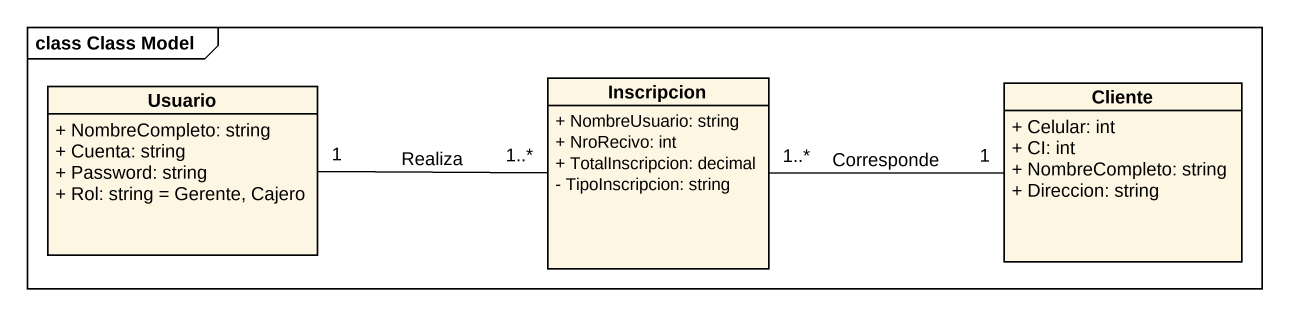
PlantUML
@startuml
mainframe class Class Model
hide circle
hide empty members
skinparam classAttributeIconSize 0
class Usuario {
  + NombreCompleto: string
  + Cuenta: string
  + Password: string
  + Rol: string = Gerente, Cajero
}
class Inscripcion {
  + NombreUsuario: string
  + NroRecivo: int
  + TotalInscripcion: decimal
  - TipoInscripcion: string
}
class Cliente {
  + Celular: int
  + CI: int
  + NombreCompleto: string
  + Direccion: string
}
Usuario "1" -right- "1..*" Inscripcion : Realiza
Inscripcion "1..*" -right- "1" Cliente : Corresponde
@enduml
